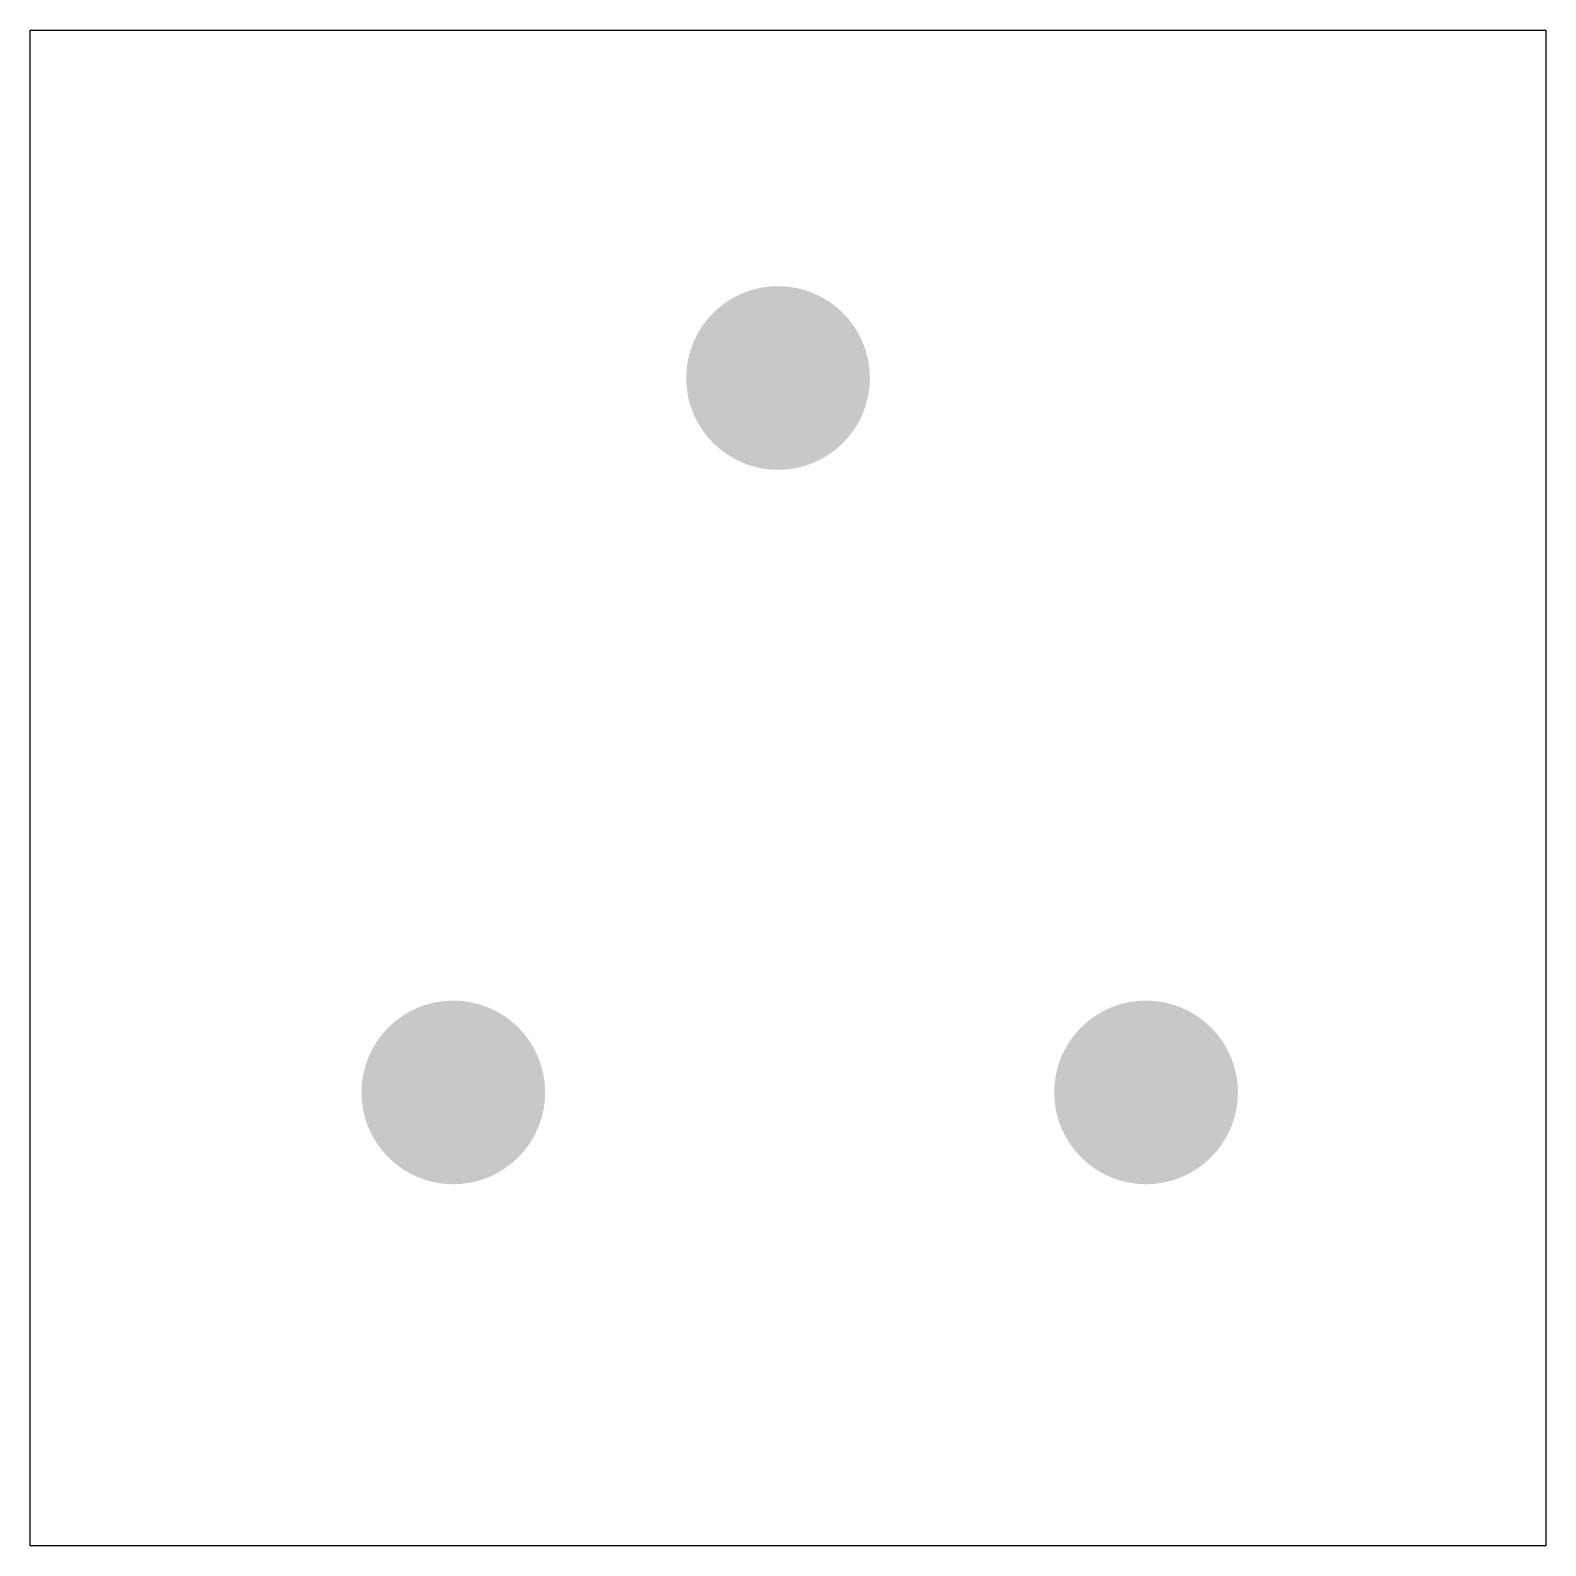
# Model space of a CAD drawing. Header units: millimetres. Extents: x 0 to 7, y 0 to 7.
import ezdxf

# ---------------------------------------------------------------- set-up
doc = ezdxf.new("R2010")
doc.units = ezdxf.units.MM
doc.layers.get('0').update_dxf_attribs({"lineweight": 25, "true_color": 0xffffff})

msp = doc.modelspace()

# ---------------------------------------------------------------- hatches: boundary and pattern name
h = msp.add_hatch(color=256)
edge = h.paths.add_edge_path()
edge.add_arc((3.454, 5.3939), 0.4243, 0, 360)
h = msp.add_hatch(color=256)
edge = h.paths.add_edge_path()
edge.add_arc((1.954, 2.0939), 0.4243, 0, 360)
h = msp.add_hatch(color=256)
edge = h.paths.add_edge_path()
edge.add_arc((5.154, 2.0939), 0.4243, 0, 360)

# ---------------------------------------------------------------- linework, layer by layer
for p, q in [((0, 0), (0, 7)), ((0, 7), (7, 7)), ((7, 7), (7, 0)), ((7, 0), (0, 0))]:
    msp.add_line(p, q)

doc.saveas('drawing.dxf')
